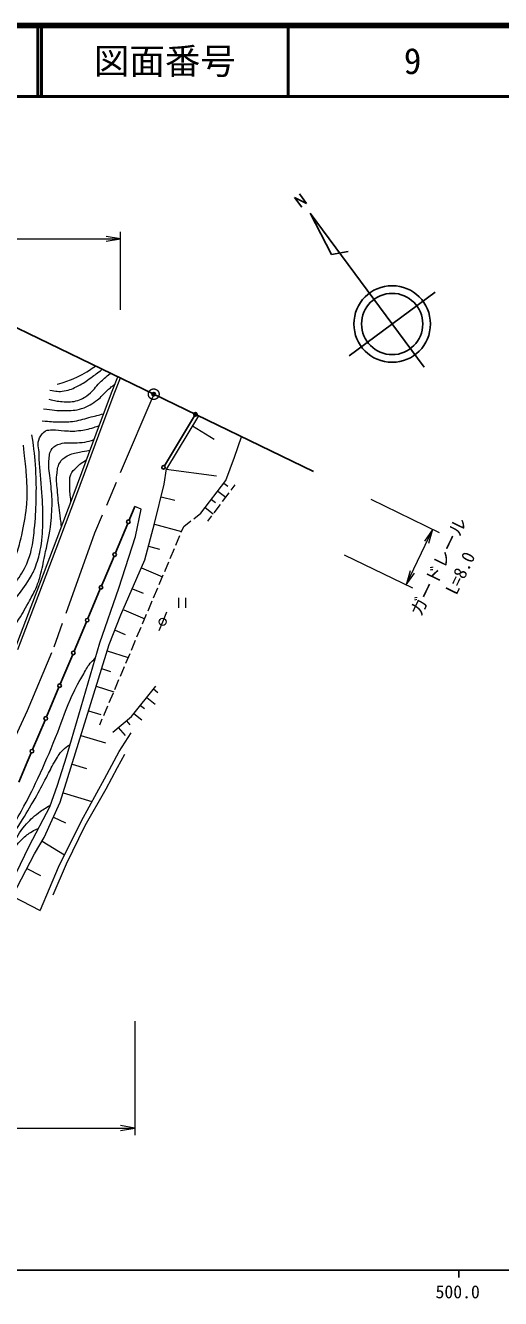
# Model space of a CAD drawing. Units: millimetres, scale not verified. Extents: x 40000 to 680000, y 20000 to 380000.
# Drawn here: x 506988 to 573883, y 201028 to 380000 of the extents above; entities that cross this region are included whole.
import ezdxf
from ezdxf.enums import TextEntityAlignment as Align

# ---------------------------------------------------------------- set-up
doc = ezdxf.new("R2010")
doc.units = ezdxf.units.MM
doc.header["$LTSCALE"] = 1000
doc.header["$PDMODE"] = 32
doc.header["$PDSIZE"] = 500
doc.linetypes.add('CHAIN', pattern=[18.5, 12, -1.5, 3.5, -1.5])
for name, color, linetype, lineweight in [('M-BMK', 2, 'CHAIN', 13), ('M-BMK-OTRS', 5, 'Continuous', 25), ('M-BMK-SRVR', 3, 'Continuous', 25), ('M-STR-HTXT', 7, 'Continuous', 13), ('M-STR-STRC', 7, 'Continuous', 25), ('M-TTL', 2, 'Continuous', 140), ('M-TTL-BAND', 7, 'Continuous', 25), ('M-TTL-LINE', 7, 'Continuous', 50), ('M-WORK', 1, 'Continuous', 13)]:
    doc.layers.add(name, color=color, linetype=linetype, lineweight=lineweight)
doc.layers.add('M-OTRS', color=6, linetype='Continuous')
doc.layers.add('M-TTL-TXT', color=7, linetype='Continuous')
doc.styles.add('ＭＳ ゴシック', font='')
doc.styles.get('ＭＳ ゴシック').set_extended_font_data('MS Gothic')

# ---------------------------------------------------------------- blocks, each defined once
blk = doc.blocks.new('open_arrow')
at = {"color": 0, "linetype": 'Continuous', "lineweight": -2}
blk.add_lwpolyline([(7.5, 1.25), (0, 0), (7.5, -1.25)], dxfattribs=at)

msp = doc.modelspace()

# ---------------------------------------------------------------- linework, layer by layer
at = {"layer": 'M-BMK'}
for p, q in [((525047, 328165), (516727, 308608)), ((516727, 308608), (510700, 291850)), ((507295, 283717), (510700, 291850)), ((504791, 278309), (507295, 283717))]:
    msp.add_line(p, q, dxfattribs=at)
msp.add_circle((525047, 328165), 750, dxfattribs=at)
at = {"layer": 'M-BMK-OTRS'}
for p, q in [((525047, 328165), (502538, 339044)), ((547556, 317286), (525047, 328165))]:
    msp.add_line(p, q, dxfattribs=at)
at = {"layer": 'M-BMK-SRVR'}
for p, q in [((546577, 354982), (545578, 356319)), ((545881, 354473), (544892, 355810)), ((544892, 355810), (546577, 354982)), ((547092, 353625), (550069, 347787)), ((547092, 353625), (563105, 331968)), ((550069, 347787), (552442, 348202)), ((564685, 342516), (552558, 333549))]:
    msp.add_line(p, q, dxfattribs=at)
for radius in [5387, 4309]:
    msp.add_circle((558621, 338032), radius, dxfattribs=at)
at = {"layer": 'M-OTRS'}
msp.add_point((525047, 328165), dxfattribs=at)
at = {"layer": 'M-STR-HTXT'}
for p, q in [((520360, 340000), (520360, 351000)), ((381695, 350000), (520360, 350000)), ((555622, 313388), (565251, 308734)), ((560579, 301367), (564350, 309169)), ((551851, 305586), (561480, 300932)), ((522390, 240000), (522390, 224000)), ((408375, 225000), (522390, 225000))]:
    msp.add_line(p, q, dxfattribs=at)
at = {"layer": 'M-STR-STRC'}
for p, q in [((526559, 318086), (530802, 325107)), ((521584, 310461), (522390, 312388)), ((519653, 305849), (521391, 310000)), ((518075, 302078), (519460, 305388)), ((515779, 296630), (517526, 300777)), ((517721, 301238), (518075, 302078)), ((513838, 292022), (515585, 296169)), ((512400, 288611), (513643, 291562)), ((511894, 287415), (512400, 288611)), ((509947, 282810), (511700, 286955)), ((507999, 278205), (509752, 282350)), ((507245, 276423), (507804, 277745)), ((506044, 273603), (507245, 276423))]:
    msp.add_line(p, q, dxfattribs=at)
for centre in [(530931, 325321), (526430, 317872), (521487, 310231), (519557, 305618), (517623, 301007), (515682, 296400), (513740, 291792), (511797, 287185), (509849, 282580), (507902, 277975)]:
    msp.add_circle(centre, 250, dxfattribs=at)
at = {"layer": 'M-TTL'}
msp.add_line((680000, 380000), (40000, 380000), dxfattribs=at)
at = {"layer": 'M-TTL-BAND'}
for p, q in [((40000, 205000), (579000, 205000)), ((568000, 205000), (568000, 204000))]:
    msp.add_line(p, q, dxfattribs=at)
at = {"layer": 'M-TTL-LINE'}
for p, q in [((508747, 380000), (508747, 370000)), ((509247, 380000), (509247, 370000)), ((543997, 380000), (543997, 370000)), ((40000, 370000), (680000, 370000))]:
    msp.add_line(p, q, dxfattribs=at)
at = {"layer": 'M-WORK'}
for p, q in [((519125, 328376), (519999, 330605)), ((519499, 328233), (520371, 330459)), ((516941, 322568), (519125, 328376)), ((517315, 322428), (519499, 328233)), ((531373, 325108), (526828, 317666)), ((513850, 314256), (516941, 322568)), ((514225, 314117), (517315, 322428)), ((530519, 323710), (533556, 321855)), ((536441, 319327), (537429, 322181)), ((535216, 316023), (536441, 319327)), ((526537, 315491), (526828, 317666)), ((526823, 317631), (533877, 316689)), ((525178, 309976), (526537, 315491)), ((531676, 311435), (535216, 316023)), ((534936, 315660), (535499, 315226)), ((535953, 314674), (536518, 315424)), ((511479, 307916), (513850, 314256)), ((511853, 307774), (514225, 314117)), ((526107, 313745), (528028, 313272)), ((533177, 313380), (533753, 312935)), ((534066, 314534), (535193, 313664)), ((534750, 313076), (535652, 314274)), ((523283, 312009), (522390, 312388)), ((522484, 308173), (523283, 312009)), ((530675, 310659), (531676, 311435)), ((532287, 312226), (533440, 311336)), ((533547, 311478), (534449, 312676)), ((523800, 304881), (525178, 309976)), ((525159, 309903), (528979, 308870)), ((529278, 309576), (530279, 310352)), ((532681, 310329), (533246, 311079)), ((509002, 301496), (511479, 307916)), ((520126, 300900), (522484, 308173)), ((528153, 306919), (528738, 308301)), ((528933, 308761), (529278, 309576)), ((509375, 301353), (511853, 307774)), ((524320, 306803), (525870, 306383)), ((527372, 305078), (527957, 306459)), ((520443, 297168), (523800, 304881)), ((526592, 303236), (527177, 304617)), ((523324, 303756), (526283, 302505)), ((525812, 301395), (526397, 302776)), ((507430, 297340), (509002, 301496)), ((507804, 297198), (509375, 301353)), ((517448, 293187), (520126, 300900)), ((522075, 300802), (523552, 300177)), ((525032, 299553), (525617, 300934)), ((524252, 297712), (524837, 299093)), ((528543, 299541), (528543, 298141)), ((529593, 298141), (529593, 299541)), ((505565, 292411), (507430, 297340)), ((505939, 292270), (507804, 297198)), ((518775, 292997), (520443, 297168)), ((520826, 297848), (523780, 296598)), ((523471, 295870), (524057, 297251)), ((526315, 296154), (526907, 297568)), ((522691, 294029), (523276, 295410)), ((525805, 294939), (526315, 296154)), ((519610, 294972), (521047, 294364)), ((521911, 292187), (522496, 293568)), ((511901, 270819), (518775, 292997)), ((514491, 283077), (517448, 293187)), ((518485, 292063), (521467, 291139)), ((521131, 290345), (521716, 291727)), ((517716, 289581), (518957, 289196)), ((520351, 288504), (520936, 289885)), ((516946, 287098), (519429, 286328)), ((519570, 286662), (520156, 288043)), ((521937, 282875), (525354, 287131)), ((525023, 286720), (525611, 286248)), ((518790, 284821), (519375, 286202)), ((524081, 285545), (525255, 284603)), ((512773, 277203), (514491, 283077)), ((515877, 283648), (517602, 283113)), ((518010, 282979), (518595, 284360)), ((519300, 280658), (521937, 282875)), ((522261, 283279), (523394, 282369)), ((523171, 284412), (523737, 283957)), ((517470, 281703), (517815, 282519)), ((520065, 281301), (521018, 280167)), ((521199, 282255), (521676, 281688)), ((514808, 280198), (518258, 279129)), ((520204, 277917), (521883, 280555)), ((518107, 274081), (520204, 277917)), ((519931, 275666), (520970, 277557)), ((511494, 273207), (512773, 277203)), ((513558, 276165), (515575, 275540)), ((518346, 272702), (519931, 275666)), ((514870, 268207), (518107, 274081)), ((510415, 270130), (511494, 273207)), ((512308, 272132), (516341, 270882)), ((515409, 267547), (518346, 272702)), ((509624, 265844), (511901, 270819)), ((507578, 264735), (510415, 270130)), ((510927, 268692), (512616, 267919)), ((511633, 261673), (514870, 268207)), ((512772, 262152), (515409, 267547)), ((508245, 263566), (509624, 265844)), ((509322, 265346), (512500, 263423)), ((502583, 254465), (507578, 264735)), ((503989, 255354), (508245, 263566)), ((507174, 261499), (509131, 260485)), ((509115, 255679), (511633, 261673)), ((510914, 257777), (512772, 262152)), ((505145, 257586), (509059, 255557))]:
    msp.add_line(p, q, dxfattribs=at)
msp.add_circle((526315, 296154), 500, dxfattribs=at)
for points, knots in [([(510304, 327445), (511139, 327236), (511428, 327165), (512164, 327119), (512915, 327071), (513359, 327030), (514089, 327216), (514851, 327411), (515256, 327655), (515883, 328130), (516595, 328669), (516803, 329178), (517449, 329794), (518015, 330333), (518224, 330510), (518955, 331109)], [0, 0, 0, 0, 1, 1, 1, 2, 2, 2, 3, 3, 3, 4, 4, 4, 5, 5, 5, 5]), ([(510434, 328717), (511301, 328566), (511675, 328504), (512457, 328619), (513263, 328738), (513685, 328975), (514415, 329337), (515159, 329706), (515527, 330005), (516210, 330479), (516846, 330921), (517056, 331084), (517798, 331669)], [0, 0, 0, 0, 1, 1, 1, 2, 2, 2, 3, 3, 3, 4, 4, 4, 4]), ([(511446, 329566), (512550, 329879), (512901, 330002), (513795, 330381), (515064, 330919), (515497, 331237), (516864, 332120)], [0, 0, 0, 0, 1, 1, 1, 2, 2, 2, 2]), ([(509521, 326107), (510881, 325922), (511327, 325843), (512490, 325879), (513438, 325908), (514010, 325823), (514904, 326140), (515851, 326475), (516348, 326783), (517156, 327380), (517700, 327781), (517892, 328136), (518396, 328587), (518852, 328994), (519015, 329126), (519600, 329587)], [0, 0, 0, 0, 1, 1, 1, 2, 2, 2, 3, 3, 3, 4, 4, 4, 5, 5, 5, 5]), ([(509358, 324410), (510512, 324312), (510848, 324277), (511805, 324280), (512621, 324283), (513087, 324248), (513893, 324378), (514827, 324528), (515325, 324732), (516242, 324965), (516934, 325141), (517152, 325196), (518013, 325419)], [0, 0, 0, 0, 1, 1, 1, 2, 2, 2, 3, 3, 3, 4, 4, 4, 4]), ([(498517, 283718), (498690, 284679), (498729, 284942), (498842, 285730), (499032, 287050), (498937, 287817), (499201, 289124), (499477, 290488), (499714, 291238), (500180, 292550), (500575, 293663), (500827, 294283), (501387, 295323), (502007, 296475), (502493, 297038), (503214, 298129), (504070, 299423), (504593, 300120), (505433, 301425), (506080, 302430), (506514, 302957), (507032, 304035), (507424, 304852), (507592, 305342), (507815, 306221), (508093, 307320), (508118, 307965), (508239, 309092), (508416, 310743), (508452, 311675), (508500, 313334), (508548, 315003), (508528, 315941), (508435, 317608), (508328, 319515), (508228, 320174), (507913, 322470)], [0, 0, 0, 0, 1, 1, 1, 2, 2, 2, 3, 3, 3, 4, 4, 4, 5, 5, 5, 6, 6, 6, 7, 7, 7, 8, 8, 8, 9, 9, 9, 10, 10, 10, 11, 11, 11, 12, 12, 12, 12]), ([(501260, 288686), (501466, 290445), (501543, 291025), (501941, 292474), (502365, 294020), (502664, 294889), (503420, 296303), (504119, 297610), (504742, 298200), (505595, 299413), (506366, 300511), (506899, 301060), (507574, 302219), (507968, 302896), (508173, 303290), (508444, 304025), (508805, 304999), (508952, 305570), (509141, 306591), (509422, 308117), (509404, 309000), (509445, 310550), (509491, 312276), (509373, 313243), (509271, 314966), (509162, 316811), (508953, 317838), (508923, 319686), (508908, 320595), (508579, 321201), (508988, 322014), (509216, 322466), (509396, 322743), (509837, 322992), (510151, 323171), (510389, 323125), (510750, 323145), (511439, 323182), (511823, 323042), (512512, 323014), (513276, 322983), (513711, 322938), (514470, 323036), (515323, 323146), (515806, 323224), (516623, 323493), (516927, 323593), (517040, 323626), (517393, 323772)], [0, 0, 0, 0, 1, 1, 1, 2, 2, 2, 3, 3, 3, 4, 4, 4, 5, 5, 5, 6, 6, 6, 7, 7, 7, 8, 8, 8, 9, 9, 9, 10, 10, 10, 11, 11, 11, 12, 12, 12, 13, 13, 13, 14, 14, 14, 15, 15, 15, 16, 16, 16, 16]), ([(497139, 282601), (497311, 283243), (497349, 283433), (497457, 283971), (497660, 284979), (497696, 285558), (497784, 286582), (497888, 287802), (497844, 288491), (497914, 289714), (497962, 290547), (497928, 291022), (498066, 291846), (498165, 292433), (498220, 292770), (498436, 293325), (498661, 293902), (498860, 294197), (499198, 294717), (499650, 295414), (499944, 295779), (500481, 296413), (501021, 297051), (501400, 297341), (501938, 297980), (502454, 298591), (502742, 298940), (503178, 299611), (503586, 300239), (503785, 300613), (504114, 301286), (504515, 302107), (504707, 302584), (505027, 303439), (505355, 304315), (505479, 304827), (505745, 305723), (506046, 306737), (506238, 307300), (506463, 308334), (506798, 309875), (506990, 310744), (507137, 312314), (507233, 313338), (507237, 313918), (507224, 314946), (507212, 315942), (507148, 316498), (507072, 317491), (506966, 318871), (506904, 319324), (506702, 321015)], [0, 0, 0, 0, 1, 1, 1, 2, 2, 2, 3, 3, 3, 4, 4, 4, 5, 5, 5, 6, 6, 6, 7, 7, 7, 8, 8, 8, 9, 9, 9, 10, 10, 10, 11, 11, 11, 12, 12, 12, 13, 13, 13, 14, 14, 14, 15, 15, 15, 16, 16, 16, 17, 17, 17, 17]), ([(502099, 289930), (502325, 290630), (502413, 290851), (502672, 291416), (503056, 292252), (503382, 292665), (503891, 293432), (504617, 294529), (505135, 295067), (505848, 296173), (506502, 297187), (506816, 297789), (507400, 298844), (507821, 299605), (508082, 300020), (508430, 300817), (508723, 301490), (508861, 301881), (509068, 302586), (509392, 303694), (509469, 304342), (509706, 305472), (510034, 307037), (510291, 307903), (510496, 309488), (510672, 310848), (510732, 311619), (510735, 312991), (510738, 314158), (510605, 314807), (510518, 315971), (510436, 317067), (510189, 317683), (510300, 318777), (510371, 319474), (510309, 319961), (510735, 320517), (511057, 320937), (511410, 321018), (511910, 321191), (512642, 321445), (513116, 321267), (513889, 321322), (514459, 321362), (514786, 321326), (515347, 321430), (515871, 321528), (516071, 321597), (516659, 321811)], [0, 0, 0, 0, 1, 1, 1, 2, 2, 2, 3, 3, 3, 4, 4, 4, 5, 5, 5, 6, 6, 6, 7, 7, 7, 8, 8, 8, 9, 9, 9, 10, 10, 10, 11, 11, 11, 12, 12, 12, 13, 13, 13, 14, 14, 14, 15, 15, 15, 16, 16, 16, 16]), ([(512086, 309538), (511951, 310452), (511919, 310693), (511826, 311435), (511682, 312588), (511609, 313235), (511522, 314394), (511452, 315335), (511305, 315870), (511413, 316808), (511492, 317494), (511473, 317933), (511826, 318526), (512110, 319002), (512398, 319197), (512871, 319484), (513477, 319852), (513921, 319840), (514611, 320006), (515186, 320143), (515390, 320181), (516096, 320297)], [0, 0, 0, 0, 1, 1, 1, 2, 2, 2, 3, 3, 3, 4, 4, 4, 5, 5, 5, 6, 6, 6, 7, 7, 7, 7]), ([(513401, 313055), (513277, 314058), (513225, 314372), (513240, 315220), (513252, 315868), (513134, 316270), (513371, 316873), (513554, 317340), (513826, 317514), (514176, 317874), (514658, 318370), (514915, 318509), (515591, 318939)], [0, 0, 0, 0, 1, 1, 1, 2, 2, 2, 3, 3, 3, 4, 4, 4, 4]), ([(491072, 255695), (491969, 255635), (492280, 255623), (493047, 255703), (493926, 255795), (494429, 255892), (495250, 256219), (495962, 256502), (496346, 256717), (496972, 257160), (497711, 257682), (498085, 258036), (498713, 258687), (499342, 259339), (499557, 259821), (500116, 260534), (500974, 261629), (501517, 262193), (502354, 263305), (503286, 264544), (503774, 265266), (504609, 266573), (505355, 267740), (505767, 268399), (506439, 269610), (507400, 271344), (507882, 272347), (508730, 274139), (509778, 276355), (510299, 277627), (511234, 279893), (512093, 281974), (512375, 283223), (513321, 285266), (513941, 286605), (514307, 287349), (515053, 288623), (515449, 289300), (515601, 289737), (516118, 290328), (516375, 290621), (516478, 290736), (516819, 291037)], [0, 0, 0, 0, 1, 1, 1, 2, 2, 2, 3, 3, 3, 4, 4, 4, 5, 5, 5, 6, 6, 6, 7, 7, 7, 8, 8, 8, 9, 9, 9, 10, 10, 10, 11, 11, 11, 12, 12, 12, 13, 13, 13, 14, 14, 14, 14]), ([(498713, 258687), (499720, 259615), (499997, 259861), (500780, 260654), (501375, 261256), (501726, 261580), (502272, 262226), (502959, 263038), (503278, 263546), (503897, 264411), (504861, 265755), (505405, 266506), (506295, 267900), (507136, 269218), (507570, 269980), (508346, 271337), (508998, 272477), (509322, 273139), (509945, 274294), (510393, 275126), (510593, 275622), (511090, 276426), (511515, 277112), (511661, 277582), (512245, 278139), (512613, 278491), (512787, 278629), (513279, 278932)], [0, 0, 0, 0, 1, 1, 1, 2, 2, 2, 3, 3, 3, 4, 4, 4, 5, 5, 5, 6, 6, 6, 7, 7, 7, 8, 8, 8, 9, 9, 9, 9]), ([(444789, 252640), (446182, 251895), (446582, 251691), (447763, 251151), (449220, 250485), (450081, 250217), (451573, 249633), (453057, 249052), (453861, 248644), (455382, 248167), (456760, 247736), (457565, 247607), (458979, 247315), (460200, 247063), (460880, 246859), (462122, 246756), (463647, 246628), (464510, 246695), (466039, 246756), (467539, 246815), (468379, 246890), (469875, 247022), (471783, 247191), (472855, 247276), (474750, 247555), (476967, 247881), (478208, 248090), (480398, 248567), (481582, 248825), (482259, 248930), (483408, 249313), (484893, 249808), (485702, 250156), (487138, 250778), (488424, 251335), (489136, 251669), (490388, 252297), (491690, 252950), (492450, 253267), (493692, 254028), (494297, 254400), (494622, 254633), (495184, 255067), (495855, 255587), (496197, 255920), (496835, 256479), (498076, 257568), (498760, 258191), (499979, 259303), (500827, 260078), (501289, 260526), (502137, 261301), (502675, 261794), (503043, 262003), (503522, 262553), (504233, 263370), (504506, 263926), (505121, 264818), (505831, 265849), (506092, 266530), (506905, 267482), (507584, 268277), (508013, 268694), (508850, 269320), (509465, 269780), (509715, 269940), (510505, 270384)], [0, 0, 0, 0, 1, 1, 1, 2, 2, 2, 3, 3, 3, 4, 4, 4, 5, 5, 5, 6, 6, 6, 7, 7, 7, 8, 8, 8, 9, 9, 9, 10, 10, 10, 11, 11, 11, 12, 12, 12, 13, 13, 13, 14, 14, 14, 15, 15, 15, 16, 16, 16, 17, 17, 17, 18, 18, 18, 19, 19, 19, 20, 20, 20, 21, 21, 21, 22, 22, 22, 22]), ([(429135, 257126), (429747, 256606), (429957, 256449), (430529, 256078), (431336, 255553), (431841, 255332), (432740, 254985), (433892, 254541), (434571, 254373), (435777, 254106), (436550, 253935), (437004, 253942), (437775, 253760), (438774, 253523), (439338, 253372), (440279, 252961), (441256, 252534), (441757, 252198), (442703, 251708), (444349, 250857), (445252, 250344), (446913, 249524), (448244, 248866), (448973, 248455), (450349, 247899), (451448, 247455), (452080, 247236), (453227, 246940), (454505, 246609), (455248, 246534), (456557, 246354), (458730, 246054), (459961, 245984), (462151, 245847), (464947, 245673), (466517, 245633), (469318, 245608), (471160, 245591), (472195, 245569), (474033, 245688), (475321, 245771), (476038, 245895), (477310, 246114), (478464, 246313), (479111, 246443), (480240, 246753), (481668, 247145), (482458, 247411), (483837, 247952), (485384, 248559), (486214, 248995), (487673, 249790), (489666, 250877), (490746, 251558), (492628, 252827), (494228, 253907), (495089, 254563), (496624, 255731), (498246, 256965), (499174, 257635), (500727, 258955), (501754, 259827), (502358, 260296), (503258, 261299), (503956, 262077), (504177, 262647), (504803, 263484), (505445, 264343), (505754, 264879), (506535, 265615), (507031, 266083), (507325, 266346), (507920, 266681), (508264, 266874), (508402, 266946), (508831, 267118)], [0, 0, 0, 0, 1, 1, 1, 2, 2, 2, 3, 3, 3, 4, 4, 4, 5, 5, 5, 6, 6, 6, 7, 7, 7, 8, 8, 8, 9, 9, 9, 10, 10, 10, 11, 11, 11, 12, 12, 12, 13, 13, 13, 14, 14, 14, 15, 15, 15, 16, 16, 16, 17, 17, 17, 18, 18, 18, 19, 19, 19, 20, 20, 20, 21, 21, 21, 22, 22, 22, 23, 23, 23, 24, 24, 24, 25, 25, 25, 25])]:
    msp.add_open_spline(points, degree=3, knots=knots, dxfattribs=at)

# ---------------------------------------------------------------- block references
at = {"layer": 'M-STR-HTXT', "xscale": 267, "yscale": 267}
for p, rotation in [((520360, 350000), 180), ((564350, 309169), 244.2), ((560579, 301367), 64.2), ((522390, 225000), 180)]:
    msp.add_blockref('open_arrow', p, dxfattribs=dict(at, rotation=rotation))

# ---------------------------------------------------------------- texts
at = {"layer": 'M-STR-HTXT', "style": 'ＭＳ ゴシック'}
msp.add_text('ガードレール', height=1833, rotation=64.204, dxfattribs=at).set_placement((565119, 303929), align=Align.MIDDLE_CENTER)
msp.add_text('L=8.0', height=1833, rotation=64.204, dxfattribs=at).set_placement((569525, 302371), align=Align.BOTTOM_CENTER)
at = {"layer": 'M-TTL-BAND', "style": 'ＭＳ ゴシック'}
msp.add_text('500.0', height=1833, dxfattribs=at).set_placement((567844, 200508), align=Align.BOTTOM_CENTER)
at = {"layer": 'M-TTL-TXT', "style": 'ＭＳ ゴシック'}
for s, p in [('図面番号', (526622, 375000)), ('9', (561497, 375000))]:
    msp.add_text(s, height=3666, dxfattribs=at).set_placement(p, align=Align.MIDDLE_CENTER)

doc.saveas('drawing.dxf')
